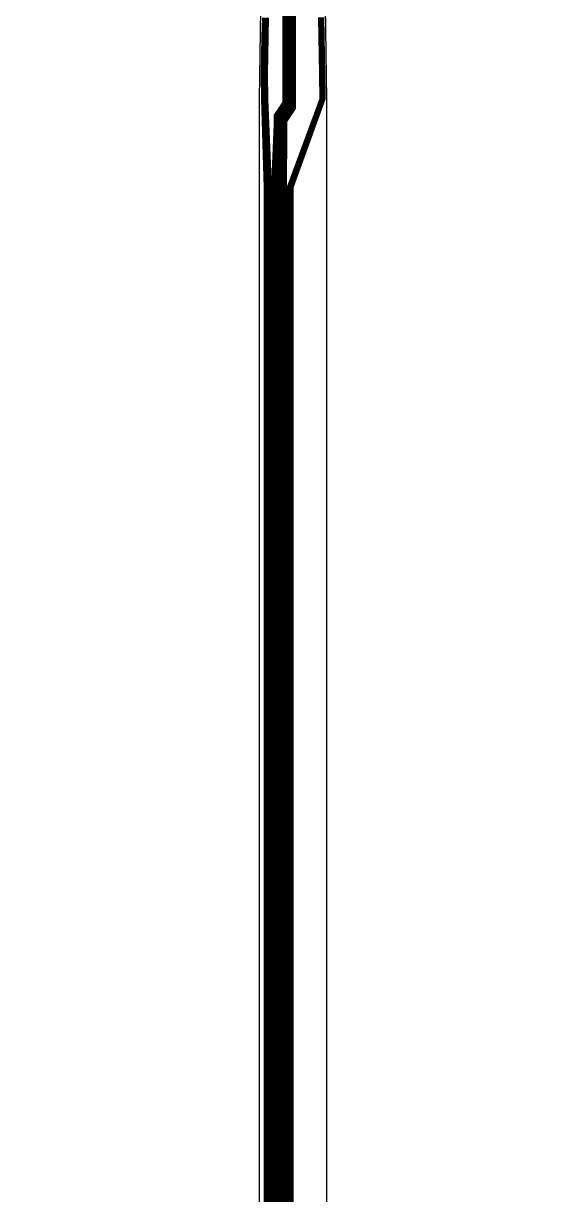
# Model space of a CAD drawing. Header units: inches. Extents: x 106592 to 209533, y 57057 to 74911.
# Drawn here: x 110129 to 110843, y 67512 to 69065 of the extents above; entities that cross this region are included whole.
import ezdxf

# ---------------------------------------------------------------- set-up
doc = ezdxf.new("R2010")
doc.units = ezdxf.units.IN
doc.header["$MEASUREMENT"] = 0
doc.layers.add('metal', color=221, linetype='Continuous')
doc.layers.add('profile', color=140, linetype='Continuous')

msp = doc.modelspace()

# ---------------------------------------------------------------- linework, layer by layer
at = {"layer": 'metal'}
for points in [[(110473.7, 68964.4), (110473.7, 68960.2), (110462.2, 68943), (110462.2, 68934.2), (110462.2, 68929.9), (110458.8, 68847.4), (110458.2, 68847.4), (110461.7, 68930.2), (110461.7, 68934.2), (110461.7, 68943.2), (110473.2, 68960.4), (110473.2, 68964.4), (110473.2, 69744.2)], [(110474.7, 69744.2), (110474.7, 68964.8), (110474.7, 68959.7), (110463.2, 68942.5), (110463.2, 68934.2), (110463.2, 68929.4), (110460, 68847.4), (110459.4, 68847.4), (110462.7, 68929.7), (110462.7, 68934.2), (110462.7, 68942.7), (110474.2, 68959.9), (110474.2, 68964.4), (110474.2, 69744.2)], [(110475.7, 69744.2), (110475.7, 68964.4), (110475.7, 68959.2), (110464.2, 68942), (110464.2, 68934.2), (110464.2, 68928.9), (110461.2, 68847.4), (110460.6, 68847.4), (110463.7, 68929.2), (110463.7, 68934.2), (110463.7, 68942.2), (110475.2, 68959.4), (110475.2, 68964.4), (110475.2, 69744.2)], [(110476.7, 69744.2), (110476.7, 68964.1), (110476.7, 68958.7), (110465.2, 68941.5), (110465.2, 68934.2), (110465.2, 68928.4), (110462.4, 68847.4), (110461.8, 68847.4), (110464.7, 68928.7), (110464.7, 68934.2), (110464.7, 68941.7), (110476.2, 68958.9), (110476.2, 68964), (110476.2, 69744.2)], [(110477.7, 69744.2), (110477.7, 68964.4), (110477.7, 68958.2), (110466.2, 68941), (110466.2, 68934.2), (110466.2, 68927.9), (110463.6, 68847.4), (110463, 68847.4), (110465.7, 68928.2), (110465.7, 68934.2), (110465.7, 68941.2), (110477.2, 68958.4), (110477.2, 68964.4), (110477.2, 69744.2)], [(110478.7, 69744.2), (110478.7, 68964.4), (110478.7, 68957.7), (110467.2, 68940.5), (110467.2, 68934.2), (110467.2, 68927.4), (110464.8, 68847.4), (110464.2, 68847.4), (110466.7, 68927.7), (110466.7, 68934.2), (110466.7, 68940.7), (110478.2, 68957.9), (110478.2, 68964.4), (110478.2, 69744.2)], [(110479.7, 69744.2), (110479.7, 68964.7), (110479.7, 68957.2), (110468.2, 68940), (110468.2, 68934.2), (110468.2, 68926.9), (110466, 68847.4), (110465.4, 68847.4), (110467.7, 68927.2), (110467.7, 68934.2), (110467.7, 68940.2), (110479.2, 68957.4), (110479.2, 68964.7), (110479.2, 69744.2)], [(110480.7, 69744.2), (110480.7, 68964.4), (110480.7, 68956.7), (110469.2, 68939.5), (110469.2, 68934.2), (110469.2, 68926.4), (110467.2, 68847.4), (110466.6, 68847.4), (110468.7, 68926.7), (110468.7, 68934.2), (110468.7, 68939.7), (110480.2, 68956.9), (110480.2, 68964.4), (110480.2, 69744.2)], [(110481.7, 69744.2), (110481.7, 68964.4), (110481.7, 68956.2), (110470.2, 68939), (110470.2, 68934.2), (110470.2, 68925.9), (110468.4, 68847.4), (110467.8, 68847.4), (110469.7, 68926.2), (110469.7, 68934.2), (110469.7, 68939.2), (110481.2, 68956.4), (110481.2, 68964.4), (110481.2, 69744.2)], [(110482.7, 69744.2), (110482.7, 68964.4), (110482.7, 68955.7), (110471.2, 68938.5), (110471.2, 68934.2), (110471.2, 68925.4), (110469.6, 68847.4), (110469, 68847.4), (110470.7, 68925.7), (110470.7, 68934.2), (110470.7, 68938.7), (110482.2, 68955.9), (110482.2, 68964.4), (110482.2, 69744.2)], [(110483.7, 69744.2), (110483.7, 68964.4), (110483.7, 68955.2), (110472.2, 68938), (110472.2, 68934.2), (110472.2, 68924.9), (110470.8, 68847.4), (110470.2, 68847.4), (110471.7, 68925.2), (110471.7, 68934.2), (110471.7, 68938.2), (110483.2, 68955.4), (110483.2, 68964.4), (110483.2, 69744.2)], [(110484.7, 69744.2), (110484.7, 68964.4), (110484.7, 68954.7), (110473.2, 68937.5), (110473.2, 68934.2), (110473.2, 68924.4), (110472, 68847.4), (110471.4, 68847.4), (110472.7, 68924.7), (110472.7, 68934.2), (110472.7, 68937.7), (110484.2, 68954.9), (110484.2, 68964.4), (110484.2, 69744.2)], [(110485.7, 69744.2), (110485.7, 68964.4), (110485.7, 68954.2), (110474.2, 68937), (110474.2, 68934.2), (110474.2, 68923.9), (110473.2, 68847.4), (110472.6, 68847.4), (110473.7, 68924.2), (110473.7, 68934.2), (110473.7, 68937.2), (110485.2, 68954.4), (110485.2, 68964.4), (110485.2, 69744.2)], [(110473.7, 69744.2), (110473.7, 68964.4)], [(110486.7, 69744.2), (110486.7, 68964.4), (110486.7, 68953.7), (110475.2, 68936.5), (110475.2, 68934.2), (110475.2, 68923.4), (110474.4, 68847.4), (110473.8, 68847.4), (110474.7, 68923.7), (110474.7, 68934.2), (110474.7, 68936.7), (110486.2, 68953.9), (110486.2, 68964.4), (110486.2, 69744.2)], [(110487.7, 69744.2), (110487.7, 68964.4), (110487.7, 68953.2), (110476.2, 68936), (110476.2, 68934.2), (110476.2, 68922.9), (110475.6, 68847.4), (110475, 68847.4), (110475.7, 68923.2), (110475.7, 68934.2), (110475.7, 68936.2), (110487.2, 68953.4), (110487.2, 68964.4), (110487.2, 69744.2)], [(110488.7, 69744.2), (110488.7, 68964.4), (110488.7, 68952.7), (110477.2, 68935.5), (110477.2, 68934.2), (110477.2, 68922.4), (110476.8, 68847.4), (110476.2, 68847.4), (110476.7, 68922.7), (110476.7, 68934.2), (110476.7, 68935.7), (110488.2, 68952.9), (110488.2, 68964.4), (110488.2, 69744.2)], [(110489.2, 69744.2), (110489.2, 68964.4), (110489.2, 68952.4), (110477.7, 68935.2), (110477.7, 68934.2), (110477.7, 68922.2), (110477.4, 68847.4), (110478, 68847.4), (110478.2, 68921.9), (110478.2, 68934.2), (110478.2, 68935), (110489.7, 68952.2), (110489.7, 68964.4), (110489.7, 69744.2)], [(110446.7, 69072.4), (110446.2, 69047.5), (110445.7, 69022.4), (110445.2, 68997.5), (110445.7, 68964.4), (110449.2, 68847.4), (110448.6, 68847.4), (110445.2, 68964.4), (110444.7, 68997.5), (110445.2, 69022.4), (110445.7, 69047.5), (110446.2, 69072.4)], [(110447.7, 69072.4), (110447.2, 69047.5), (110446.7, 69022.4), (110446.2, 68997.5), (110446.7, 68964.4), (110450.4, 68847.4), (110449.8, 68847.4), (110446.2, 68964.4), (110445.7, 68997.5), (110446.2, 69022.4), (110446.7, 69047.5), (110447.2, 69072.4)], [(110448.7, 69072.4), (110448.2, 69047.5), (110447.7, 69022.4), (110447.2, 68997.5), (110447.7, 68964.4), (110451.6, 68847.4), (110451, 68847.4), (110447.2, 68964.4), (110446.7, 68997.5), (110447.2, 69022.4), (110447.7, 69047.5), (110448.2, 69072.4)], [(110449.7, 69072.4), (110449.2, 69047.5), (110448.7, 69022.4), (110448.2, 68997.5), (110448.7, 68964.4), (110452.8, 68847.4), (110452.2, 68847.4), (110448.2, 68964.4), (110447.7, 68997.5), (110448.2, 69022.4), (110448.7, 69047.5), (110449.2, 69072.4)], [(110450.7, 69072.4), (110450.2, 69047.5), (110449.7, 69022.4), (110449.2, 68997.5), (110449.7, 68964.4), (110454, 68847.4), (110453.4, 68847.4), (110449.2, 68964.4), (110448.7, 68997.5), (110449.2, 69022.4), (110449.7, 69047.5), (110450.2, 69072.4)], [(110451.7, 69072.4), (110451.2, 69047.5), (110450.7, 69022.4), (110450.2, 68997.5), (110450.7, 68964.4), (110455.2, 68847.4), (110454.6, 68847.4), (110450.2, 68964.4), (110449.7, 68997.5), (110450.2, 69022.4), (110450.7, 69047.5), (110451.2, 69072.4)], [(110452.7, 69072.4), (110452.2, 69047.5), (110451.7, 69022.4), (110451.2, 68997.5), (110451.7, 68964.4), (110456.4, 68847.4), (110455.8, 68847.4), (110451.2, 68964.4), (110450.7, 68997.5), (110451.2, 69022.4), (110451.7, 69047.5), (110452.2, 69072.4)], [(110453.7, 69072.4), (110453.2, 69047.5), (110452.7, 69022.4), (110452.2, 68997.5), (110452.7, 68964.4), (110457.6, 68847.4), (110457, 68847.4), (110452.2, 68964.4), (110451.7, 68997.5), (110452.2, 69022.4), (110452.7, 69047.5), (110453.2, 69072.4)], [(110520.2, 69072.5), (110520.7, 69047.4), (110521.2, 69022.5), (110521.7, 68997.4), (110522.2, 68964.5), (110478.6, 68847.4), (110479.2, 68847.4), (110522.7, 68964.5), (110522.2, 68997.4), (110521.7, 69022.5), (110521.2, 69047.4), (110520.7, 69072.5)], [(110521.2, 69072.5), (110521.7, 69047.4), (110522.2, 69022.5), (110522.7, 68997.4), (110523.2, 68964.5), (110479.8, 68847.4), (110480.4, 68847.4), (110523.7, 68964.5), (110523.2, 68997.4), (110522.7, 69022.5), (110522.2, 69047.4), (110521.7, 69072.5)], [(110522.2, 69072.5), (110522.7, 69047.4), (110523.2, 69022.5), (110523.7, 68997.4), (110524.2, 68964.5), (110481, 68847.4), (110481.6, 68847.4), (110524.7, 68964.5), (110524.2, 68997.4), (110523.7, 69022.5), (110523.2, 69047.4), (110522.7, 69072.5)], [(110523.2, 69072.5), (110523.7, 69047.4), (110524.2, 69022.5), (110524.7, 68997.4), (110525.2, 68964.5), (110482.2, 68847.4), (110482.8, 68847.4), (110525.7, 68964.5), (110525.2, 68997.4), (110524.7, 69022.5), (110524.2, 69047.4), (110523.7, 69072.5)], [(110524.2, 69072.5), (110524.7, 69047.4), (110525.2, 69022.5), (110525.7, 68997.4), (110526.2, 68964.5), (110483.4, 68847.4), (110484, 68847.4), (110526.7, 68964.5), (110526.2, 68997.4), (110525.7, 69022.5), (110525.2, 69047.4), (110524.7, 69072.5)], [(110525.2, 69072.5), (110525.7, 69047.4), (110526.2, 69022.5), (110526.7, 68997.4), (110527.2, 68964.5), (110484.6, 68847.4), (110485.2, 68847.4), (110527.7, 68964.5), (110527.2, 68997.4), (110526.7, 69022.5), (110526.2, 69047.4), (110525.7, 69072.5)], [(110526.7, 69072.5), (110527.2, 69047.4), (110527.7, 69022.5), (110528.2, 68997.4), (110528.7, 68964.5), (110486.4, 68847.4), (110485.8, 68847.4), (110528.2, 68964.5), (110527.7, 68997.4), (110527.2, 69022.5), (110526.7, 69047.4), (110526.2, 69072.5)]]:
    msp.add_lwpolyline(points, dxfattribs=at)
for points in [[(110447.7, 60617.5), (110448.6, 68847.4), (110449.2, 68847.4), (110448.3, 60617.5)], [(110448.9, 60617.5), (110449.8, 68847.4), (110450.4, 68847.4), (110449.5, 60617.5)], [(110450.1, 60617.5), (110451, 68847.4), (110451.6, 68847.4), (110450.7, 60617.5)], [(110451.3, 60617.5), (110452.2, 68847.4), (110452.8, 68847.4), (110451.9, 60617.5)], [(110452.5, 60617.5), (110453.4, 68847.4), (110454, 68847.4), (110453.1, 60617.5)], [(110453.7, 60617.5), (110454.6, 68847.4), (110455.2, 68847.4), (110454.3, 60617.5)], [(110454.9, 60617.5), (110455.8, 68847.4), (110456.4, 68847.4), (110455.5, 60617.5)], [(110456.1, 60617.5), (110457, 68847.4), (110457.6, 68847.4), (110456.7, 60617.5)], [(110457.3, 60617.5), (110458.2, 68847.4), (110458.8, 68847.4), (110457.9, 60617.5)], [(110458.5, 60617.5), (110459.4, 68847.4), (110460, 68847.4), (110459.1, 60617.5)], [(110459.7, 60617.5), (110460.6, 68847.4), (110461.2, 68847.4), (110460.3, 60617.5)], [(110460.9, 60617.5), (110461.8, 68847.4), (110462.4, 68847.4), (110461.5, 60617.5)], [(110462.1, 60617.5), (110463, 68847.4), (110463.6, 68847.4), (110462.7, 60617.5)], [(110463.3, 60617.5), (110464.2, 68847.4), (110464.8, 68847.4), (110463.9, 60617.5)], [(110464.5, 60617.5), (110465.4, 68847.4), (110466, 68847.4), (110465.1, 60617.5)], [(110465.7, 60617.5), (110466.6, 68847.4), (110467.2, 68847.4), (110466.3, 60617.5)], [(110466.9, 60617.5), (110467.8, 68847.4), (110468.4, 68847.4), (110467.5, 60617.5)], [(110468.1, 60617.5), (110469, 68847.4), (110469.6, 68847.4), (110468.7, 60617.5)], [(110469.3, 60617.5), (110470.2, 68847.4), (110470.8, 68847.4), (110469.9, 60617.5)], [(110470.5, 60617.5), (110471.4, 68847.4), (110472, 68847.4), (110471.1, 60617.5)], [(110471.7, 60617.5), (110472.6, 68847.4), (110473.2, 68847.4), (110472.3, 60617.5)], [(110472.9, 60617.5), (110473.8, 68847.4), (110474.4, 68847.4), (110473.5, 60617.5)], [(110474.1, 60617.5), (110475, 68847.4), (110475.6, 68847.4), (110474.7, 60617.5)], [(110475.3, 60617.5), (110476.2, 68847.4), (110476.8, 68847.4), (110475.9, 60617.5)], [(110476.5, 60617.5), (110477.4, 68847.4), (110478, 68847.4), (110477.1, 60617.5)], [(110477.7, 60617.5), (110478.6, 68847.4), (110479.2, 68847.4), (110478.3, 60617.5)], [(110478.9, 60617.5), (110479.8, 68847.4), (110480.4, 68847.4), (110479.5, 60617.5)], [(110480.1, 60617.5), (110481, 68847.4), (110481.6, 68847.4), (110480.7, 60617.5)], [(110481.3, 60617.5), (110482.2, 68847.4), (110482.8, 68847.4), (110481.9, 60617.5)], [(110482.5, 60617.5), (110483.4, 68847.4), (110484, 68847.4), (110483.1, 60617.5)], [(110483.7, 60617.5), (110484.6, 68847.4), (110485.2, 68847.4), (110484.3, 60617.5)], [(110484.9, 60617.5), (110485.8, 68847.4), (110486.4, 68847.4), (110485.5, 60617.5)]]:
    msp.add_lwpolyline(points, close=True, dxfattribs=at)
at = {"layer": 'profile'}
msp.add_lwpolyline([(110440.8, 60637.5), (110440.8, 60637.5), (110440.8, 60637.5), (110420.8, 60617.5), (110148.9, 60617.5), (110128.9, 60597.5), (110128.9, 57146.9), (110148.9, 57126.9), (110822.6, 57126.9), (110842.6, 57146.9), (110842.6, 60597.5), (110822.6, 60617.5), (110550.8, 60617.5), (110530.8, 60637.5), (110531.4, 68964.4), (110509, 70503), (110486.7, 70617.5), (110464.4, 70502.9), (110441.4, 68964.4)], close=True, dxfattribs=at)

doc.saveas('drawing.dxf')
